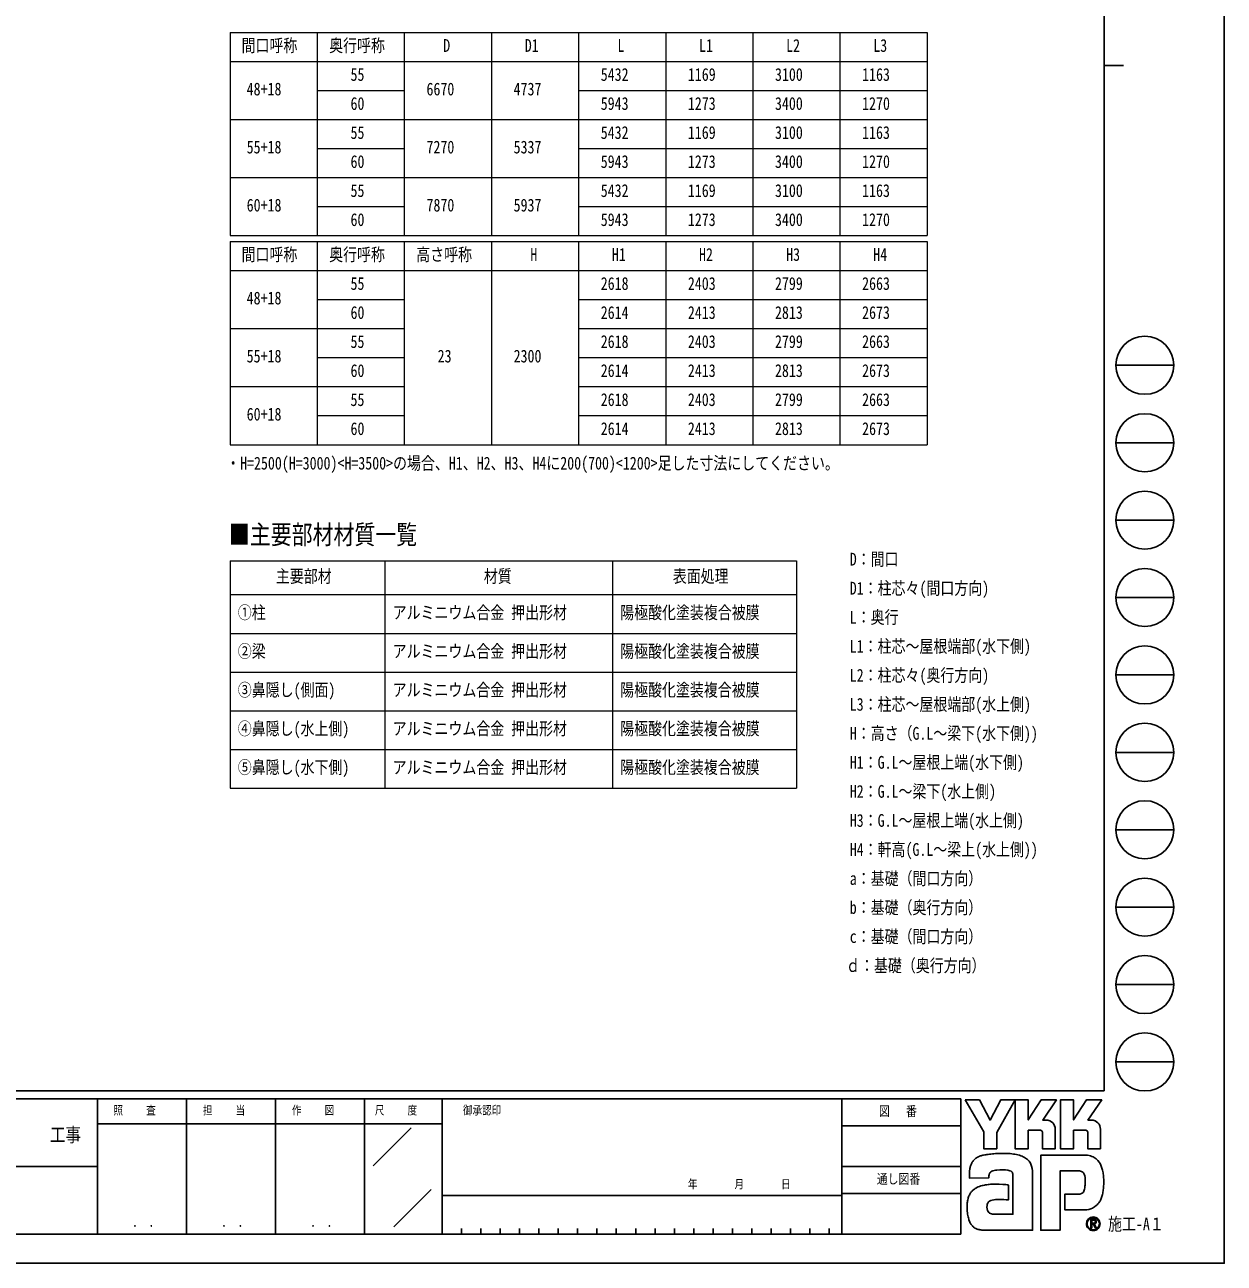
# Model space of a CAD drawing. Units: millimetres, scale not verified. Extents: x -16820 to 16820, y -11880 to 11880.
# Drawn here: x 4429 to 16820, y -11880 to 919 of the extents above; entities that cross this region are included whole.
import ezdxf
from ezdxf.enums import TextEntityAlignment as Align

# ---------------------------------------------------------------- set-up
doc = ezdxf.new("R2010")
doc.units = ezdxf.units.MM
doc.header["$LTSCALE"] = 50
doc.layers.add('0-1_TABLE1', color=7, linetype='Continuous', lineweight=18)
doc.layers.add('0-2_USER1', color=3, linetype='Continuous')
doc.layers.add('0-7_YKK_ZWAK', color=7, linetype='Continuous')
doc.styles.add('ＭＳ ゴシック', font='')
doc.styles.get('ＭＳ ゴシック').set_extended_font_data('MS Gothic')

msp = doc.modelspace()

# ---------------------------------------------------------------- linework, layer by layer
at = {"layer": '0-1_TABLE1'}
for p, q in [((6550.08, 840), (13750.08, 840)), ((6550.08, 840), (6550.08, -1260)), ((7450.08, 840), (7450.08, -1260)), ((8350.08, 840), (8350.08, -1260)), ((9250.08, 840), (9250.08, -1260)), ((10150.08, 840), (10150.08, -1260)), ((11050.08, 840), (11050.08, -1260)), ((11950.08, 840), (11950.08, -1260)), ((12850.08, 840), (12850.08, -1260)), ((13750.08, 840), (13750.08, -1260)), ((6550.08, 540), (13750.08, 540)), ((7450.08, 240), (8350.08, 240)), ((10150.08, 240), (13750.08, 240)), ((6550.08, -60), (13750.08, -60)), ((7450.08, -360), (8350.08, -360)), ((10150.08, -360), (13750.08, -360)), ((6550.08, -660), (13750.08, -660)), ((7450.08, -960), (8350.08, -960)), ((10150.08, -960), (13750.08, -960)), ((6550.08, -1260), (13750.08, -1260)), ((6550.08, -1320.26), (13750.08, -1320.26)), ((6550.08, -1320.26), (6550.08, -3420.26)), ((7450.08, -1320.26), (7450.08, -3420.26)), ((8350.08, -1320.26), (8350.08, -3420.26)), ((9250.08, -1320.26), (9250.08, -3420.26)), ((10150.08, -1320.26), (10150.08, -3420.26)), ((11050.08, -1320.26), (11050.08, -3420.26)), ((11950.08, -1320.26), (11950.08, -3420.26)), ((12850.08, -1320.26), (12850.08, -3420.26)), ((13750.08, -1320.26), (13750.08, -3420.26)), ((6550.08, -1620.26), (13750.08, -1620.26)), ((7450.08, -1920.26), (8350.08, -1920.26)), ((10150.08, -1920.26), (13750.08, -1920.26)), ((6550.08, -2220.26), (8350.08, -2220.26)), ((10150.08, -2220.26), (13750.08, -2220.26)), ((7450.08, -2520.26), (8350.08, -2520.26)), ((10150.08, -2520.26), (13750.08, -2520.26)), ((6550.08, -2820.26), (8350.08, -2820.26)), ((10150.08, -2820.26), (13750.08, -2820.26)), ((7450.08, -3120.26), (8350.08, -3120.26)), ((10150.08, -3120.26), (13750.08, -3120.26)), ((6550.08, -3420.26), (13750.08, -3420.26)), ((6550.08, -4620.26), (12400.08, -4620.26)), ((6550.08, -4620.26), (6550.08, -6970.26)), ((8150.08, -4620.26), (8150.08, -6970.26)), ((10500.08, -4620.26), (10500.08, -6970.26)), ((12400.08, -4620.26), (12400.08, -6970.26)), ((6550.08, -4970.26), (12400.08, -4970.26)), ((6550.08, -5370.26), (12400.08, -5370.26)), ((6550.08, -5770.26), (12400.08, -5770.26)), ((6550.08, -6170.26), (12400.08, -6170.26)), ((6550.08, -6570.26), (12400.08, -6570.26)), ((6550.08, -6970.26), (12400.08, -6970.26))]:
    msp.add_line(p, q, dxfattribs=at)
at = {"layer": '0-7_YKK_ZWAK'}
for p, q in [((15580.08, 11100), (15580.08, -10100)), ((15580.08, 500), (15780.08, 500)), ((15700.08, -2600), (16300.08, -2600)), ((15700.08, -3400), (16300.08, -3400)), ((15700.08, -4200), (16300.08, -4200)), ((15700.08, -5000), (16300.08, -5000)), ((15700.08, -5800), (16300.08, -5800)), ((15700.08, -6600), (16300.08, -6600)), ((15700.08, -7400), (16300.08, -7400)), ((15700.08, -8200), (16300.08, -8200)), ((15700.08, -9000), (16300.08, -9000)), ((15700.08, -9800), (16300.08, -9800)), ((15580.08, -10100), (-15619.92, -10100)), ((5180.08, -10180), (-19.92, -10180)), ((6100.08, -10180), (6100.08, -11580)), ((7020.08, -10180), (7020.08, -11580)), ((7940.08, -10180), (7940.08, -11580)), ((8740.08, -10180), (7940.08, -10180)), ((12870.08, -10180), (8740.08, -10180)), ((8740.08, -10180), (8740.08, -11580)), ((12870.08, -10180), (12870.08, -11580)), ((14100.08, -10180), (12870.08, -10180)), ((14100.08, -10180), (14100.08, -11580)), ((7940.08, -10440), (5180.08, -10440)), ((7940.08, -10440), (8740.08, -10440)), ((8028.42, -10873.16), (8420.15, -10481.43)), ((12870.08, -10460), (14100.08, -10460)), ((-19.92, -10880), (5180.08, -10880)), ((12870.08, -10880), (14100.08, -10880)), ((8242.69, -11503.95), (8627.57, -11119.07)), ((8740.08, -11180), (12870.08, -11180)), ((14100.08, -11160), (12870.08, -11160)), ((15516.66, -11422.88), (15516.66, -11422.88)), ((-19.92, -11580), (5180.08, -11580)), ((5180.08, -11580), (7940.08, -11580)), ((7940.08, -11580), (8740.08, -11580)), ((8740.08, -11580), (12870.08, -11580)), ((8940.08, -11520), (8940.08, -11580)), ((9140.08, -11520), (9140.08, -11580)), ((9340.08, -11520), (9340.08, -11580)), ((9540.08, -11520), (9540.08, -11580)), ((9740.08, -11520), (9740.08, -11580)), ((9940.08, -11520), (9940.08, -11580)), ((10140.08, -11520), (10140.08, -11580)), ((10340.08, -11520), (10340.08, -11580)), ((10540.08, -11520), (10540.08, -11580)), ((10740.08, -11520), (10740.08, -11580)), ((10940.08, -11520), (10940.08, -11580)), ((11140.08, -11520), (11140.08, -11580)), ((11340.08, -11520), (11340.08, -11580)), ((11540.08, -11520), (11540.08, -11580)), ((11740.08, -11520), (11740.08, -11580)), ((11940.08, -11520), (11940.08, -11580)), ((12140.08, -11520), (12140.08, -11580)), ((12340.08, -11520), (12340.08, -11580)), ((12540.08, -11520), (12540.08, -11580)), ((12740.08, -11520), (12740.08, -11580)), ((12870.08, -11580), (14100.08, -11580)), ((15466.69, -11535.92), (15466.69, -11535.92))]:
    msp.add_line(p, q, dxfattribs=at)
for points in [[(-16820, -11880), (16820, -11880), (16820, 11880), (-16820, 11880)], [(14144.08, -10192), (14291.32, -10192), (14401.89, -10400.4), (14512.16, -10192), (14659.51, -10192), (14470.69, -10527.96), (14470.69, -10696.54), (14336.39, -10696.54), (14336.39, -10523.43)]]:
    msp.add_lwpolyline(points, close=True, dxfattribs=at)
for points in [[(7940.08, -10180), (5180.08, -10180), (5180.08, -11580)], [(14922.19, -10506.44), (14795.08, -10506.44), (14795.08, -10696.39), (14659.66, -10696.39), (14659.66, -10192), (14795.08, -10192), (14795.08, -10398.34), (14928.28, -10192), (15087.35, -10192), (14944.64, -10400.85), (14949.7, -10400.85), (14955.28, -10400.85), (14961.01, -10400.85), (14966.53, -10400.85), (14971.46, -10400.85), (14975.44, -10400.85), (14978.1, -10400.85), (14979.07, -10400.85)], [(15390.05, -10506.44), (15263.08, -10506.44), (15263.08, -10696.54), (15127.58, -10696.54), (15127.58, -10192), (15263.08, -10192), (15263.08, -10398.34), (15396.13, -10192), (15555.21, -10192), (15412.49, -10400.85), (15417.6, -10400.85), (15423.21, -10400.85), (15428.95, -10400.85), (15434.45, -10400.85), (15439.37, -10400.85), (15443.32, -10400.85), (15445.97, -10400.85), (15446.93, -10400.85)], [(15018.02, -10408.85), (15034.2, -10418.09), (15047.89, -10430.13), (15058.9, -10444.47), (15067.02, -10460.6), (15072.04, -10477.99), (15073.77, -10496.14), (15073.77, -10696.87), (14941.64, -10696.87), (14941.64, -10525.64)], [(15485.93, -10408.85), (15502.15, -10418.09), (15515.9, -10430.13), (15526.96, -10444.47), (15535.13, -10460.6), (15540.19, -10477.99), (15541.92, -10496.14), (15541.92, -10696.54), (15409.5, -10696.54), (15409.5, -10525.64)], [(14830.83, -10876.66), (14836.51, -10899.61), (14839.72, -10924.17), (14840.74, -10950.34), (14840.74, -11540), (14358.21, -11540)], [(15315.48, -10926.03), (15124.78, -10926.03), (15124.78, -11540), (14924.92, -11540), (14924.92, -10763.17), (15389.41, -10763.17)], [(15514.85, -10818.05), (15527.89, -10834.5), (15537.65, -10850.44), (15544.46, -10864.86)], [(14419.18, -10929.25), (14409.89, -10934.48), (14402.64, -10940.87), (14397.15, -10948.33), (14393.17, -10956.78), (14390.42, -10966.12), (14388.64, -10976.28), (14387.56, -10987.16), (14386.92, -10998.67), (14186.98, -10999.16), (14187.56, -10971.81), (14188.67, -10941.09)], [(14495.79, -11062.11), (14533.63, -11064.61), (14563.38, -11067.94), (14582.84, -11071.07), (14589.82, -11072.93), (14589.82, -11225.89), (14567.69, -11223.56), (14543.42, -11222.24), (14518.59, -11221.73), (14494.75, -11221.81), (14473.47, -11222.25), (14456.33, -11222.84), (14444.9, -11223.35), (14440.74, -11223.57), (14423.45, -11226.73), (14408.54, -11231.68), (14396.01, -11238.45), (14385.87, -11247.08), (14378.11, -11257.59), (14372.73, -11270.02), (14369.74, -11284.4), (14369.14, -11300.76), (14371.05, -11318.75), (14374.87, -11333.63), (14380.37, -11345.67), (14387.31, -11355.16), (14395.44, -11362.38), (14404.54, -11367.62), (14414.35, -11371.16), (14424.64, -11373.29), (14637.05, -11373.29), (14637.05, -10980.3), (14637.11, -10972.5), (14636.7, -10964.89), (14635.71, -10957.55), (14634, -10950.58), (14631.45, -10944.1), (14627.94, -10938.19), (14623.35, -10932.95), (14617.55, -10928.5)], [(14617.55, -10928.5), (14605.09, -10923.61), (14585.18, -10919.46), (14559.76, -10916.41), (14530.83, -10914.78), (14500.33, -10914.91), (14470.25, -10917.14)], [(15383.31, -11043.99), (15383.06, -11018.53), (15381.84, -10995.59), (15378.97, -10975.45), (15373.75, -10958.37)], [(15498.25, -11283.89), (15479.8, -11298.23), (15460.58, -11309.5), (15440.73, -11317.92), (15420.4, -11323.68), (15399.74, -11326.98), (15378.88, -11328.04), (15173.44, -11328.04), (15173.44, -11166.65), (15289.29, -11166.65), (15310.65, -11166.35), (15329.43, -11164.54), (15345.54, -11159.81)], [(15498.42, -11450.39), (15498.33, -11448.04), (15498.03, -11445.79), (15497.55, -11443.62), (15496.87, -11441.55), (15496.01, -11439.59), (15494.96, -11437.75), (15493.73, -11436.03), (15492.32, -11434.45), (15490.47, -11432.81), (15488.41, -11431.38), (15486.16, -11430.17), (15483.73, -11429.17), (15481.11, -11428.39), (15478.33, -11427.83), (15475.4, -11427.49), (15472.31, -11427.37), (15441.99, -11427.37), (15441.99, -11516.56), (15451.16, -11516.56), (15451.16, -11436.47), (15472.31, -11436.47), (15474.49, -11436.54), (15476.55, -11436.75), (15478.47, -11437.11), (15480.25, -11437.6), (15481.89, -11438.22), (15483.37, -11438.98), (15484.7, -11439.87), (15485.86, -11440.89)], [(15489.44, -11450.39), (15488.88, -11454.67), (15487.35, -11458.05), (15485.05, -11460.63), (15482.18, -11462.5), (15478.97, -11463.78), (15475.62, -11464.56), (15472.33, -11464.96), (15469.31, -11465.06), (15461.38, -11465.06), (15465.38, -11471.88), (15491.57, -11516.86), (15502.06, -11516.86), (15476.8, -11473.56), (15479.17, -11473.09), (15481.42, -11472.5), (15483.56, -11471.78), (15485.58, -11470.93), (15487.47, -11469.96), (15489.23, -11468.86), (15490.85, -11467.64), (15492.32, -11466.3)]]:
    msp.add_lwpolyline(points, dxfattribs=at)
for centre in [(16000.08, -2600), (16000.08, -3400), (16000.08, -4200), (16000.08, -5000), (16000.08, -5800), (16000.08, -6600), (16000.08, -7400), (16000.08, -8200), (16000.08, -9000), (16000.08, -9800)]:
    msp.add_circle(centre, 300, dxfattribs=at)
for centre, radius, start, end in [((14979.26, -10500.76), 99.91, 78.26798, 90.11215), ((14980.7, -10493.48), 92.5, 66.19963, 78.22058), ((15447.12, -10500.93), 100.09, 78.27851, 90.10826), ((15448.5, -10493.92), 92.94, 66.2483, 78.23226), ((14922.9, -10525.17), 18.75, 358.57817, 92.1683), ((15390.84, -10525.08), 18.66, 358.29941, 92.43455), ((14534.71, -11854.32), 1109.97, 94.90201, 97.9576), ((14537.88, -11880.18), 1136.01, 91.6169, 94.94971), ((14533.48, -11696.24), 952.01, 87.51794, 91.66439), ((14545.84, -11431.1), 686.59, 81.92631, 87.59083), ((14582.35, -11180.92), 433.76, 73.67137, 82.05943), ((14428.16, -10943.47), 238.72, 163.48385, 171.57982), ((14366.42, -10925.15), 174.32, 152.2125, 163.4865), ((14339.75, -10911.36), 144.29, 138.03852, 152.12015), ((14339.73, -10912.03), 144.73, 122.60463, 137.83438), ((14358.86, -10942.98), 181.11, 108.37421, 122.42809), ((14389.17, -11050.77), 293, 100.93159, 107.35499), ((14488.21, -11531.27), 783.59, 97.86054, 101.37938), ((14636.5, -10999.67), 244.6, 60.60528, 73.9085), ((14658.67, -10955.46), 195.21, 52.17347, 59.90542), ((14678.5, -10929.79), 162.78, 43.55042, 52.14561), ((14689.43, -10919.23), 147.59, 34.48659, 43.50182), ((14689.5, -10919.01), 147.4, 25.58915, 34.43128), ((14676.39, -10925.15), 161.88, 17.43089, 25.54591), ((15381.82, -10976.85), 213.82, 78.73198, 87.96551), ((15388.09, -10944.79), 181.15, 69.03034, 78.69541), ((15393.93, -10929.2), 164.51, 59.39484, 68.9885), ((15396.64, -10924.46), 159.04, 50.3012, 59.3616), ((15395.65, -10925.57), 160.53, 42.05209, 50.28551), ((15316.37, -10971.25), 251.69, 14.76267, 25.00486), ((14551.22, -10961.83), 363.14, 171.55622, 176.72493), ((14471.96, -11054.52), 135.93, 102.4979, 112.84632), ((14498.26, -11167.97), 252.4, 96.37207, 102.75341), ((15316.57, -11024.04), 98.02, 77.94572, 90.63794), ((15325.08, -10984.07), 57.15, 60.20991, 77.92418), ((15330.61, -10973.68), 45.39, 39.8078, 59.75378), ((15322.85, -10979.62), 55.15, 22.65544, 39.38165), ((15162.01, -11013.32), 411.68, 7.9139, 14.95041), ((15007.83, -11035.74), 567.48, 2.54376, 8.01251), ((14333.9, -11246.51), 163.05, 130.60221, 141.94427), ((14343.5, -11258.05), 178.07, 120.60724, 130.53081), ((14362.46, -11290.29), 215.47, 112.58838, 120.58162), ((14387.97, -11351.6), 281.87, 106.61303, 112.59024), ((14428.1, -11486.45), 422.57, 99.87193, 106.59825), ((14450.58, -11613.09), 551.18, 94.78469, 99.91711), ((14461.52, -11739.08), 677.65, 90.80099, 94.81812), ((14463.18, -11832.9), 771.48, 87.57779, 90.82714), ((15280.2, -11092.55), 99.31, 334.00676, 347.34989), ((15169.99, -11067.03), 212.44, 347.14308, 355.40008), ((14928.81, -11046.31), 454.5, 355.2339, 0.29193), ((15076.6, -11059.17), 497.67, 347.15166, 352.97565), ((14944.68, -11042.01), 630.7, 352.8937, 357.82206), ((14919.45, -11040.38), 655.97, 357.76419, 2.60674), ((14552.53, -11293.95), 389.16, 174.55588, 182.47272), ((14435.93, -11282.78), 272.02, 164.97537, 174.56739), ((14369.83, -11265.16), 203.61, 153.89178, 164.94341), ((14339.71, -11250.68), 170.2, 142.04688, 153.80771), ((15326.88, -11117.71), 46.05, 293.91672, 314.09376), ((15320.6, -11112.17), 54.4, 314.78099, 333.92928), ((15341.65, -11113.15), 231.89, 318.67367, 325.29112), ((15401.44, -11157.7), 157.39, 326.23251, 339.61931), ((15253.62, -11100.47), 315.9, 339.22498, 347.31457), ((14769.99, -11290.53), 606.59, 181.90948, 187.89042), ((14514.77, -11326.42), 348.86, 187.80471, 196.36971), ((15364.91, -11133.55), 200.95, 311.57033, 318.66243), ((14380.02, -11366.23), 208.35, 196.3102, 208.20993), ((14321.34, -11397.46), 141.88, 208.29777, 223.35561), ((14308.1, -11409.1), 124.27, 223.64205, 239.63663), ((14319.09, -11389.12), 147.06, 239.8785, 253.65355), ((15466.38, -11472.84), 70.14, 179.86065, 225.14399), ((15466.81, -11472.76), 70.56, 90.09157, 179.92363), ((15466.36, -11472.53), 62.75, 134.8007, 180.12175), ((15466.11, -11472.93), 62.49, 179.75513, 225.29722), ((15466.55, -11472.18), 62.62, 89.86602, 135.149), ((15466.57, -11473.5), 62.42, 224.62822, 270.10973), ((15466.82, -11472.65), 63.1, 45.03108, 90.11509), ((15466.59, -11472.56), 63.35, 270.09072, 359.90926), ((15466.8, -11472.62), 70.43, 44.93442, 90.08536), ((15476.03, -11450.01), 13.41, 358.3894, 42.86139), ((15476.3, -11451.03), 22.14, 316.37674, 1.6565), ((15466.86, -11472.67), 63.09, 0.00643, 45.07115), ((15467.36, -11472.41), 69.88, 359.78949, 45.13288), ((15467.19, -11472.95), 70.06, 314.92572, 0.23508), ((14339.2, -11320.03), 219.02, 253.69102, 263.74909), ((14356.23, -11168.39), 371.62, 263.68487, 270.30455), ((15466.71, -11472.84), 70.37, 224.94536, 269.98445), ((15466.71, -11472.5), 70.72, 269.98802, 314.93777)]:
    msp.add_arc(centre, radius, start, end, dxfattribs=at)

# ---------------------------------------------------------------- texts
at = {"layer": '0-1_TABLE1', "style": 'ＭＳ ゴシック', "width": 0.8}
for s, p in [('間口呼称', (6668.88, 600)), ('奥行呼称', (7573.68, 600)), ('D', (8752.08, 600)), ('D1', (9594.48, 600)), ('L', (10552.08, 600)), ('L1', (11394.48, 600)), ('L2', (12294.48, 600)), ('L3', (13194.48, 600)), ('55', (7794.48, 300)), ('5432', (10379.28, 300)), ('1169', (11279.28, 300)), ('3100', (12179.28, 300)), ('1163', (13079.28, 300)), ('48+18', (6721.68, 150)), ('6670', (8579.28, 150)), ('4737', (9479.28, 150)), ('60', (7794.48, 0)), ('5943', (10379.28, 0)), ('1273', (11279.28, 0)), ('3400', (12179.28, 0)), ('1270', (13079.28, 0)), ('55', (7794.48, -300)), ('5432', (10379.28, -300)), ('1169', (11279.28, -300)), ('3100', (12179.28, -300)), ('1163', (13079.28, -300)), ('55+18', (6721.68, -450)), ('7270', (8579.28, -450)), ('5337', (9479.28, -450)), ('60', (7794.48, -600)), ('5943', (10379.28, -600)), ('1273', (11279.28, -600)), ('3400', (12179.28, -600)), ('1270', (13079.28, -600)), ('55', (7794.48, -900)), ('5432', (10379.28, -900)), ('1169', (11279.28, -900)), ('3100', (12179.28, -900)), ('1163', (13079.28, -900)), ('60+18', (6721.68, -1050)), ('7870', (8579.28, -1050)), ('5937', (9479.28, -1050)), ('60', (7794.48, -1200)), ('5943', (10379.28, -1200)), ('1273', (11279.28, -1200)), ('3400', (12179.28, -1200)), ('1270', (13079.28, -1200)), ('間口呼称', (6668.88, -1560.26)), ('奥行呼称', (7573.68, -1560.26)), ('高さ呼称', (8473.68, -1560.26)), ('H', (9652.08, -1560.26)), ('H1', (10494.48, -1560.26)), ('H2', (11394.48, -1560.26)), ('H3', (12294.48, -1560.26)), ('H4', (13194.48, -1560.26)), ('55', (7794.48, -1860.26)), ('2618', (10379.28, -1860.26)), ('2403', (11279.28, -1860.26)), ('2799', (12179.28, -1860.26)), ('2663', (13079.28, -1860.26)), ('48+18', (6721.68, -2010.26)), ('60', (7794.48, -2160.26)), ('2614', (10379.28, -2160.26)), ('2413', (11279.28, -2160.26)), ('2813', (12179.28, -2160.26)), ('2673', (13079.28, -2160.26)), ('55', (7794.48, -2460.26)), ('2618', (10379.28, -2460.26)), ('2403', (11279.28, -2460.26)), ('2799', (12179.28, -2460.26)), ('2663', (13079.28, -2460.26)), ('55+18', (6721.68, -2610.26)), ('23', (8694.48, -2610.26)), ('2300', (9479.28, -2610.26)), ('60', (7794.48, -2760.26)), ('2614', (10379.28, -2760.26)), ('2413', (11279.28, -2760.26)), ('2813', (12179.28, -2760.26)), ('2673', (13079.28, -2760.26)), ('55', (7794.48, -3060.26)), ('2618', (10379.28, -3060.26)), ('2403', (11279.28, -3060.26)), ('2799', (12179.28, -3060.26)), ('2663', (13079.28, -3060.26)), ('60+18', (6721.68, -3210.26)), ('60', (7794.48, -3360.26)), ('2614', (10379.28, -3360.26)), ('2413', (11279.28, -3360.26)), ('2813', (12179.28, -3360.26)), ('2673', (13079.28, -3360.26)), ('主要部材', (7023.68, -4885.26)), ('材質', (9171.48, -4885.26)), ('表面処理', (11123.68, -4885.26)), ('①柱', (6630.08, -5260.26)), ('アルミニウム合金 押出形材', (8230.08, -5260.26)), ('陽極酸化塗装複合被膜', (10580.08, -5260.26)), ('②梁', (6630.08, -5660.26)), ('アルミニウム合金 押出形材', (8230.08, -5660.26)), ('陽極酸化塗装複合被膜', (10580.08, -5660.26)), ('③鼻隠し(側面)', (6630.08, -6060.26)), ('アルミニウム合金 押出形材', (8230.08, -6060.26)), ('陽極酸化塗装複合被膜', (10580.08, -6060.26)), ('④鼻隠し(水上側)', (6630.08, -6460.26)), ('アルミニウム合金 押出形材', (8230.08, -6460.26)), ('陽極酸化塗装複合被膜', (10580.08, -6460.26)), ('⑤鼻隠し(水下側)', (6630.08, -6860.26)), ('アルミニウム合金 押出形材', (8230.08, -6860.26)), ('陽極酸化塗装複合被膜', (10580.08, -6860.26))]:
    msp.add_text(s, height=132, dxfattribs=at).set_placement(p, align=Align.BOTTOM_LEFT)
at = {"layer": '0-2_USER1', "style": 'ＭＳ ゴシック', "width": 0.8}
for s, height, p in [('・H=2500(H=3000)<H=3500>の場合、H1、H2、H3、H4に200(700)<1200>足した寸法にしてください。', 132, (6509.6, -3716.77)), ('■主要部材材質一覧', 197.9, (6538.64, -4507.71)), ('D：間口', 132, (12951.82, -4709.21)), ('D1：柱芯々(間口方向)', 132, (12951.82, -5009.21)), ('L：奥行', 132, (12951.82, -5309.21)), ('L1：柱芯～屋根端部(水下側)', 132, (12951.82, -5609.21)), ('L2：柱芯々(奥行方向)', 132, (12951.82, -5909.21)), ('L3：柱芯～屋根端部(水上側)', 132, (12951.82, -6209.21)), ('H：高さ（G.L～梁下(水下側))', 132, (12951.82, -6509.21)), ('H1：G.L～屋根上端(水下側)', 132, (12951.82, -6809.21)), ('H2：G.L～梁下(水上側)', 132, (12951.82, -7109.21)), ('H3：G.L～屋根上端(水上側)', 132, (12951.82, -7409.21)), ('H4：軒高(G.L～梁上(水上側))', 132, (12951.82, -7709.21)), ('a：基礎（間口方向）', 132, (12951.82, -8009.21)), ('b：基礎（奥行方向）', 132, (12951.82, -8309.21)), ('c：基礎（間口方向）', 132, (12951.82, -8609.21)), ('ｄ：基礎（奥行方向）', 132, (12913.42, -8909.21))]:
    msp.add_text(s, height=height, dxfattribs=at).set_placement(p, align=Align.BOTTOM_LEFT)
at = {"layer": '0-7_YKK_ZWAK', "style": 'ＭＳ ゴシック', "width": 0.8}
for s, height, p in [('照     査', 87.98, (5345.68, -10370)), ('担     当', 87.98, (6268.88, -10370)), ('作     図', 87.98, (7188.88, -10370)), ('尺     度', 87.98, (8045.68, -10370)), ('御承認印', 87.98, (8956.55, -10370)), ('図\u3000 番', 102.6, (13253.61, -10390)), ('工事', 146.6, (4689.33, -10669.86)), ('年        月        日', 87.98, (11279.63, -11132.86)), ('通し図番', 102.6, (13231.21, -11090)), ('施工-A１', 132, (15620.08, -11580)), ('． ．', 103.7, (5540, -11537.41)), ('． ．', 103.7, (6460, -11537.41)), ('． ．', 103.7, (7380, -11537.41))]:
    msp.add_text(s, height=height, dxfattribs=at).set_placement(p, align=Align.BOTTOM_LEFT)

doc.saveas('drawing.dxf')
